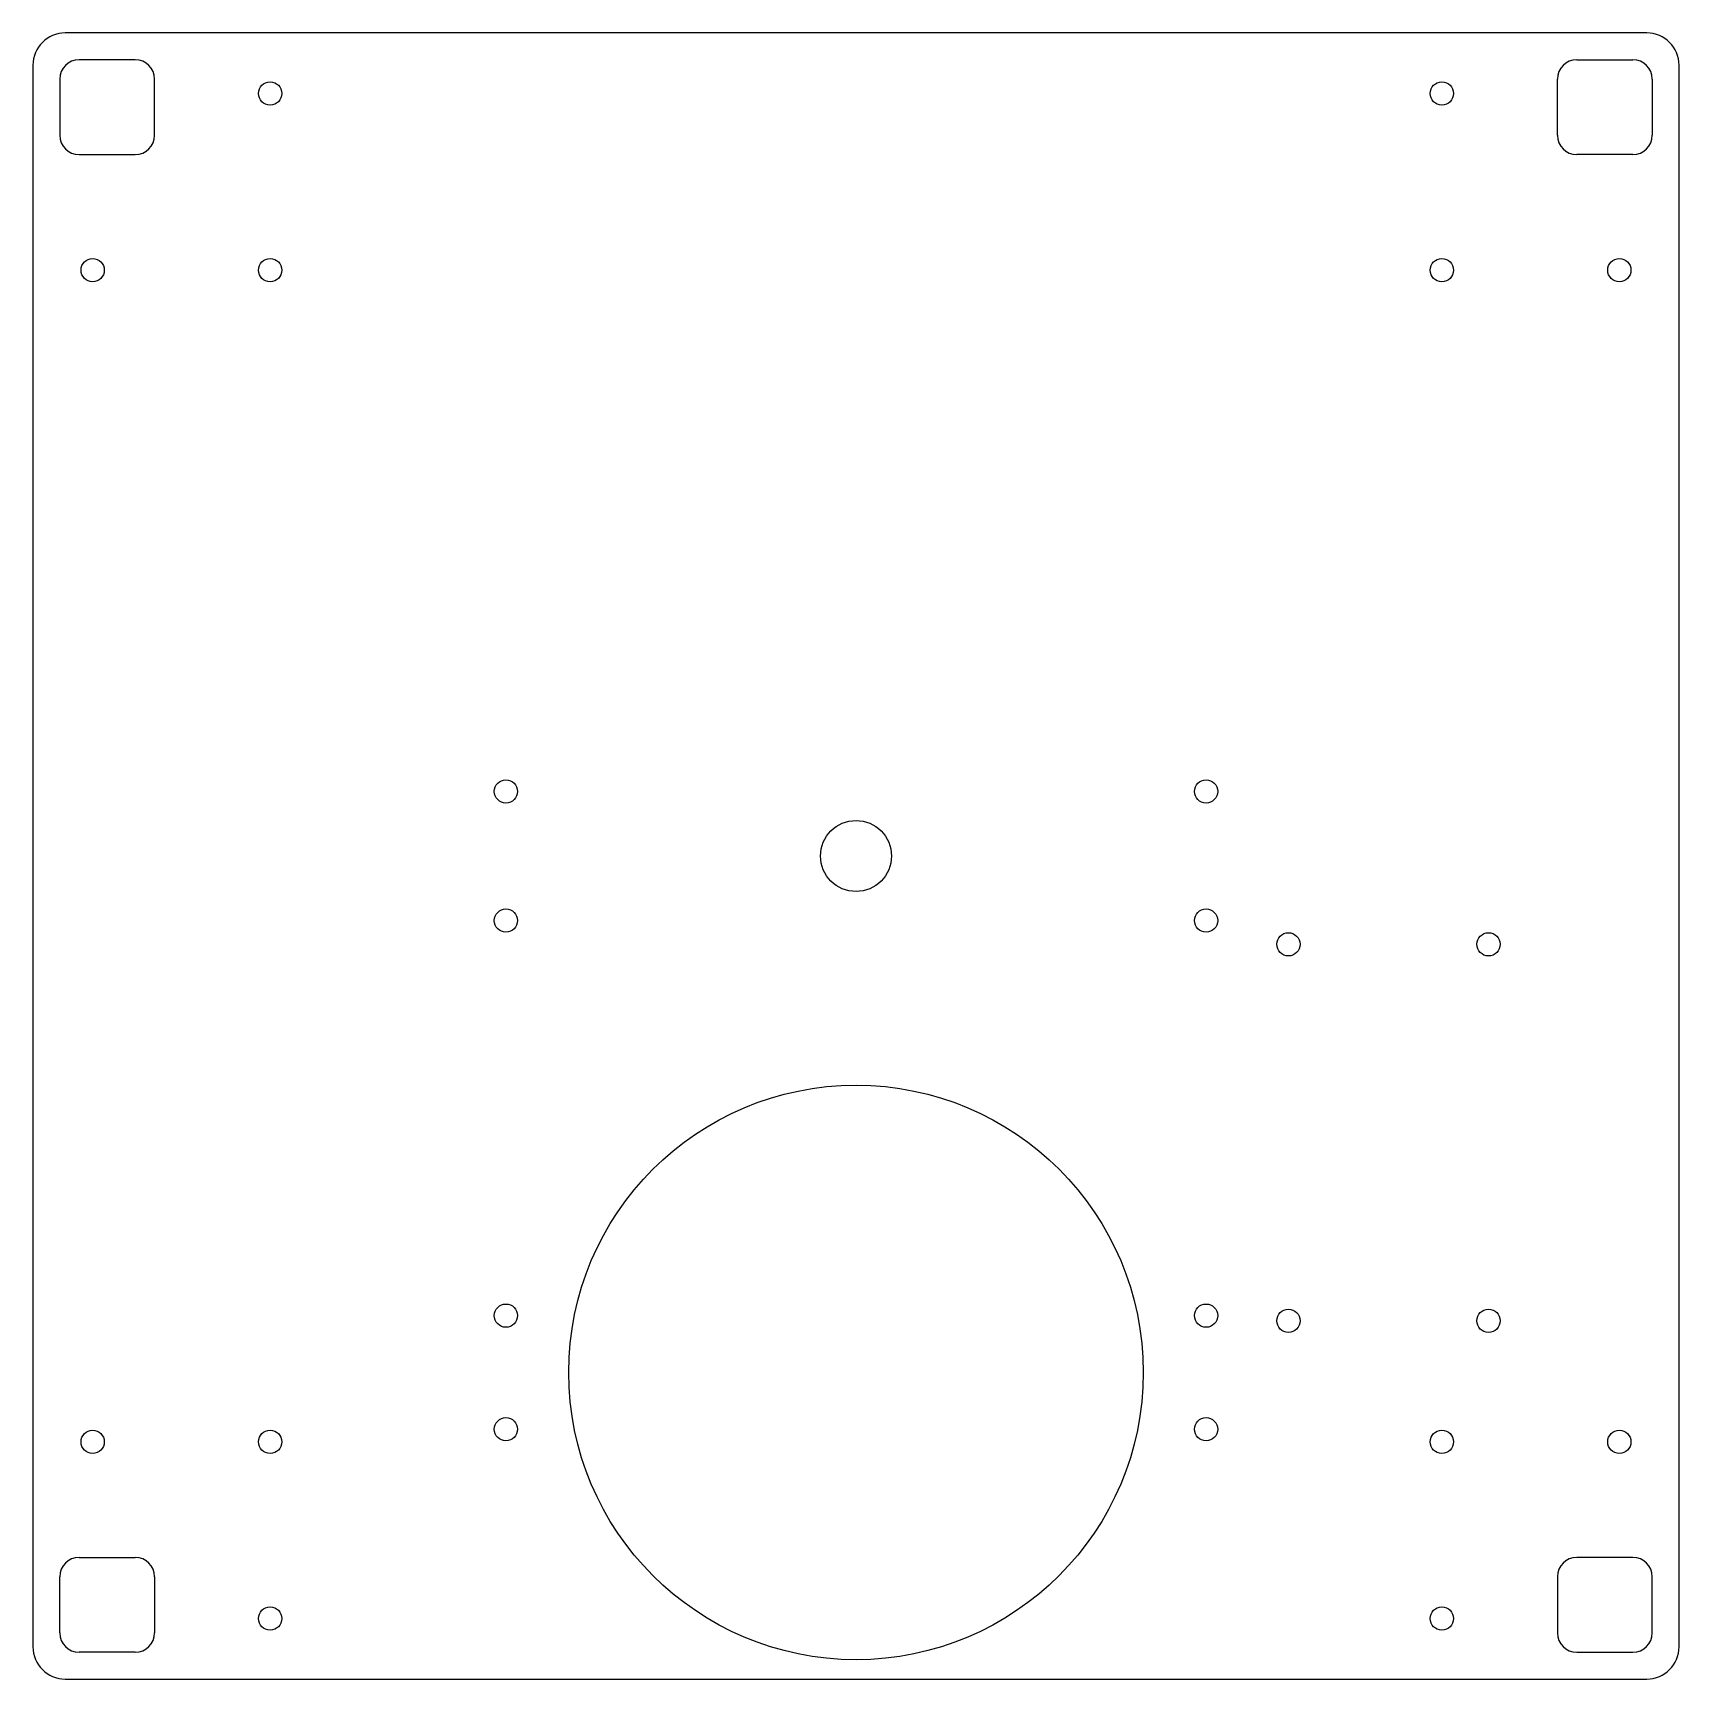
# Model space of a CAD drawing. Header units: millimetres. Extents: x -128 to 128, y -128 to 128.
import ezdxf

# ---------------------------------------------------------------- set-up
doc = ezdxf.new("R2010")
doc.units = ezdxf.units.MM

msp = doc.modelspace()

# ---------------------------------------------------------------- linework, layer by layer
at = {"color": 7, "linetype": 'Continuous', "lineweight": 25}
for p, q in [((122.5, 127.5), (-122.5, 127.5)), ((-127.5, 122.5), (-127.5, -122.5)), ((-111.65, 123.35), (-120.35, 123.35)), ((111.65, 123.35), (120.35, 123.35)), ((127.5, -122.5), (127.5, 122.5)), ((-123.35, 120.35), (-123.35, 111.65)), ((-108.65, 111.65), (-108.65, 120.35)), ((108.65, 111.65), (108.65, 120.35)), ((123.35, 120.35), (123.35, 111.65)), ((-120.35, 108.65), (-111.65, 108.65)), ((120.35, 108.65), (111.65, 108.65)), ((-120.35, -108.65), (-111.65, -108.65)), ((120.35, -108.65), (111.65, -108.65)), ((-123.35, -120.35), (-123.35, -111.65)), ((-108.65, -111.65), (-108.65, -120.35)), ((108.65, -111.65), (108.65, -120.35)), ((123.35, -120.35), (123.35, -111.65)), ((-111.65, -123.35), (-120.35, -123.35)), ((111.65, -123.35), (120.35, -123.35)), ((-122.5, -127.5), (122.5, -127.5))]:
    msp.add_line(p, q, dxfattribs=at)
for centre, radius in [((-90.75, 118.12), 1.8), ((90.75, 118.12), 1.8), ((-118.25, 90.75), 1.8), ((-90.75, 90.75), 1.8), ((90.75, 90.75), 1.8), ((118.25, 90.75), 1.8), ((-54.23, 10), 1.8), ((54.23, 10), 1.8), ((0, 0), 5.5), ((-54.23, -10), 1.8), ((54.23, -10), 1.8), ((66.98, -13.68), 1.8), ((97.98, -13.68), 1.8), ((0, -80), 44.5), ((-54.23, -71.2), 1.8), ((54.23, -71.2), 1.8), ((66.98, -72), 1.8), ((97.98, -72), 1.8), ((-118.25, -90.75), 1.8), ((-90.75, -90.75), 1.8), ((-54.23, -88.8), 1.8), ((54.23, -88.8), 1.8), ((90.75, -90.75), 1.8), ((118.25, -90.75), 1.8), ((-90.75, -118.12), 1.8), ((90.75, -118.12), 1.8)]:
    msp.add_circle(centre, radius, dxfattribs=at)
for centre, radius, start, end in [((-122.5, 122.5), 5, 90, 180), ((122.5, 122.5), 5, 0, 90), ((-120.35, 120.35), 3, 90, 180), ((-111.65, 120.35), 3, 0, 90), ((111.65, 120.35), 3, 90, 180), ((120.35, 120.35), 3, 0, 90), ((-120.35, 111.65), 3, 180, 270), ((-111.65, 111.65), 3, 270, 0), ((111.65, 111.65), 3, 180, 270), ((120.35, 111.65), 3, 270, 0), ((-120.35, -111.65), 3, 90, 180), ((-111.65, -111.65), 3, 0, 90), ((111.65, -111.65), 3, 90, 180), ((120.35, -111.65), 3, 0, 90), ((-120.35, -120.35), 3, 180, 270), ((-111.65, -120.35), 3, 270, 0), ((111.65, -120.35), 3, 180, 270), ((120.35, -120.35), 3, 270, 0), ((-122.5, -122.5), 5, 180, 270), ((122.5, -122.5), 5, 270, 0)]:
    msp.add_arc(centre, radius, start, end, dxfattribs=at)

doc.saveas('drawing.dxf')
